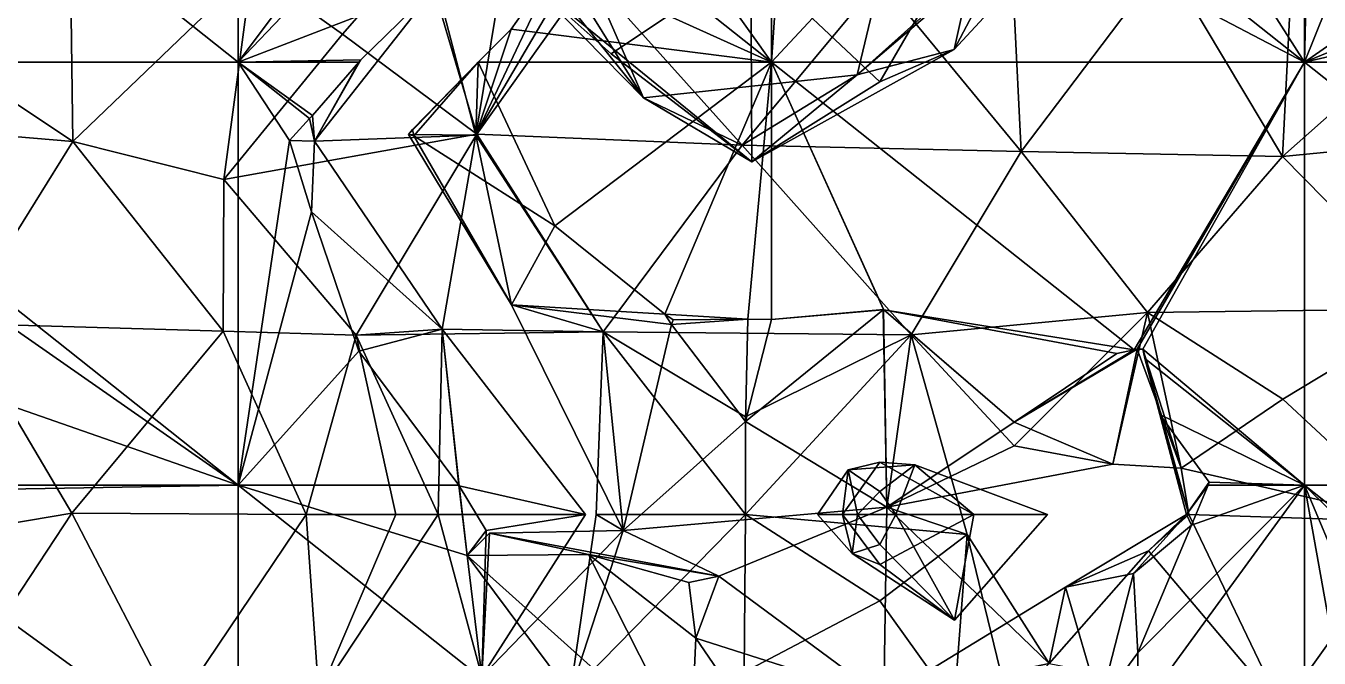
# Model space of a CAD drawing. Extents: x 290083 to 295691, y 4553739 to 4561622.
# Drawn here: x 294250.1 to 294371.4, y 4559214.2 to 4559273.5 of the extents above; entities that cross this region are included whole.
import ezdxf

# ---------------------------------------------------------------- set-up
doc = ezdxf.new("R2010")
doc.units = 0
doc.layers.add('Au_ppm_Pref_-_0_3', color=7, linetype='CONTINUOUS')

msp = doc.modelspace()

# ---------------------------------------------------------------- linework, layer by layer
at = {"layer": 'Au_ppm_Pref_-_0_3'}
for points in [[(294220, 4559309.76, 1897.31), (294270, 4559309.76, 1898.48), (294270, 4559270.08, 1905.08)], [(294270, 4559270.08, 1905.08), (294220, 4559270.08, 1903.22), (294220, 4559309.76, 1897.31)], [(294270, 4559270.08, 1905.08), (294270, 4559309.76, 1898.48), (294288.66, 4559294.95, 1901.57)], [(294370, 4559309.76, 1903.7), (294370, 4559270.08, 1910.03), (294353.72, 4559295.56, 1904.96)], [(294370, 4559270.08, 1910.03), (294370, 4559309.76, 1903.7), (294370.6, 4559297.06, 1905.76)], [(294370, 4559270.08, 1910.03), (294370.6, 4559297.06, 1905.76), (294379.93, 4559294.8, 1906.59)], [(294353.72, 4559295.56, 1904.96), (294370, 4559270.08, 1910.03), (294342.74, 4559291.71, 1904.9)], [(294288.66, 4559294.95, 1901.57), (294288.86, 4559289.85, 1902.43), (294270, 4559270.08, 1905.08)], [(294370, 4559270.08, 1910.03), (294379.93, 4559294.8, 1906.59), (294390.87, 4559284.65, 1908.76)], [(294370, 4559270.08, 1910.03), (294336.38, 4559287.67, 1905.11), (294342.74, 4559291.71, 1904.9)], [(294288.86, 4559289.85, 1902.43), (294288.61, 4559277.27, 1904.51), (294270, 4559270.08, 1905.08)], [(294336.38, 4559287.67, 1905.11), (294320, 4559270.08, 1906.78), (294321, 4559284.93, 1904.53)], [(294370, 4559270.08, 1910.03), (294320, 4559270.08, 1906.78), (294336.38, 4559287.67, 1905.11)], [(294241.96, 4559270.98, 1891.27), (294254.24, 4559281.45, 1888.53), (294229.2, 4559285.77, 1890.18)], [(294330.16, 4559268.22, 1884.41), (294340.35, 4559285.81, 1884.22), (294318.06, 4559279.64, 1882.08)], [(294330.16, 4559268.22, 1884.41), (294337.12, 4559271.25, 1888.71), (294340.35, 4559285.81, 1884.22)], [(294346.24, 4559281.1, 1888.71), (294340.35, 4559285.81, 1884.22), (294337.12, 4559271.25, 1888.71)], [(294367.92, 4559261.23, 1899.94), (294369.16, 4559285.93, 1895.84), (294356.95, 4559279.59, 1899.33)], [(294369.16, 4559285.93, 1895.84), (294367.92, 4559261.23, 1899.94), (294380.55, 4559272.42, 1897.69)], [(294369.16, 4559285.93, 1895.84), (294380.55, 4559272.42, 1897.69), (294394.44, 4559281.02, 1895.47)], [(294304.77, 4559284.53, 1901.82), (294292.29, 4559263.23, 1900.68), (294295.45, 4559282.67, 1903.85)], [(294299.84, 4559279.21, 1904.57), (294292.29, 4559263.23, 1900.68), (294304.77, 4559284.53, 1901.82)], [(294309.85, 4559284.35, 1904.13), (294320, 4559270.08, 1906.78), (294305.06, 4559281.94, 1904.3)], [(294320, 4559284.89, 1904.48), (294320, 4559270.08, 1906.78), (294309.85, 4559284.35, 1904.13)], [(294321, 4559284.93, 1904.53), (294320, 4559270.08, 1906.78), (294320, 4559284.89, 1904.48)], [(294370, 4559270.08, 1910.03), (294390.87, 4559284.65, 1908.76), (294398.28, 4559281.76, 1909.59)], [(294295.45, 4559282.67, 1903.85), (294292.29, 4559263.23, 1900.68), (294288.61, 4559277.27, 1904.51)], [(294305.06, 4559281.94, 1904.3), (294320, 4559270.08, 1906.78), (294299.84, 4559279.21, 1904.57)], [(294370, 4559270.08, 1910.03), (294398.28, 4559281.76, 1909.59), (294408.74, 4559279.01, 1910.56)], [(294254.47, 4559262.64, 1894.53), (294254.24, 4559281.45, 1888.53), (294241.96, 4559270.98, 1891.27)], [(294271.26, 4559278.77, 1893.98), (294254.24, 4559281.45, 1888.53), (294254.47, 4559262.64, 1894.53)], [(294287.13, 4559281.1, 1897.11), (294271.26, 4559278.77, 1893.98), (294279.76, 4559272.68, 1897.78)], [(294287.13, 4559281.1, 1897.11), (294279.76, 4559272.68, 1897.78), (294292.37, 4559263.3, 1900.55)], [(294292.37, 4559263.3, 1900.55), (294302.97, 4559278.24, 1898.69), (294287.13, 4559281.1, 1897.11)], [(294296.44, 4559281.1, 1892.72), (294307.99, 4559266.72, 1893.1), (294296.81, 4559278.15, 1887.72)], [(294296.44, 4559281.1, 1892.72), (294299.05, 4559281.1, 1894.64), (294307.99, 4559266.72, 1893.1)], [(294299.05, 4559281.1, 1894.64), (294302.97, 4559278.24, 1898.69), (294307.99, 4559266.72, 1893.1)], [(294330.16, 4559277.8, 1899.48), (294341.68, 4559281.1, 1894.64), (294328.04, 4559268.87, 1893.78)], [(294328.04, 4559268.87, 1893.78), (294342.31, 4559281.1, 1894.44), (294337.12, 4559271.25, 1888.71)], [(294328.04, 4559268.87, 1893.78), (294341.68, 4559281.1, 1894.64), (294342.31, 4559281.1, 1894.44)], [(294342.31, 4559281.1, 1894.44), (294346.24, 4559281.1, 1888.71), (294337.12, 4559271.25, 1888.71)], [(294296.81, 4559278.15, 1887.72), (294304.96, 4559270.85, 1885.29), (294318.06, 4559279.64, 1882.08)], [(294318.17, 4559260.72, 1888.41), (294318.06, 4559279.64, 1882.08), (294304.96, 4559270.85, 1885.29)], [(294318.06, 4559279.64, 1882.08), (294318.17, 4559260.72, 1888.41), (294330.16, 4559268.22, 1884.41)], [(294356.95, 4559279.59, 1899.33), (294342.76, 4559274.96, 1896.69), (294343.42, 4559261.69, 1900.14)], [(294367.92, 4559261.23, 1899.94), (294356.95, 4559279.59, 1899.33), (294343.42, 4559261.69, 1900.14)], [(294254.47, 4559262.64, 1894.53), (294268.63, 4559259.07, 1898.49), (294271.26, 4559278.77, 1893.98)], [(294271.26, 4559278.77, 1893.98), (294268.63, 4559259.07, 1898.49), (294279.76, 4559272.68, 1897.78)], [(294299.84, 4559279.21, 1904.57), (294295.6, 4559273.17, 1905.43), (294292.29, 4559263.23, 1900.68)], [(294317.25, 4559262.28, 1899.11), (294302.97, 4559278.24, 1898.69), (294292.37, 4559263.3, 1900.55)], [(294320, 4559270.08, 1906.78), (294295.6, 4559273.17, 1905.43), (294299.84, 4559279.21, 1904.57)], [(294307.99, 4559266.72, 1893.1), (294318.17, 4559260.72, 1888.41), (294296.81, 4559278.15, 1887.72)], [(294296.81, 4559278.15, 1887.72), (294318.17, 4559260.72, 1888.41), (294304.96, 4559270.85, 1885.29)], [(294307.99, 4559266.72, 1893.1), (294302.97, 4559278.24, 1898.69), (294317.25, 4559262.28, 1899.11)], [(294370, 4559270.08, 1910.03), (294408.74, 4559279.01, 1910.56), (294420, 4559270.08, 1912.55)], [(294288.61, 4559277.27, 1904.51), (294281.48, 4559270.29, 1905.43), (294270, 4559270.08, 1905.08)], [(294288.61, 4559277.27, 1904.51), (294277.15, 4559262.65, 1905.35), (294281.48, 4559270.29, 1905.43)], [(294292.29, 4559263.23, 1900.68), (294277.15, 4559262.65, 1905.35), (294288.61, 4559277.27, 1904.51)], [(294328.04, 4559268.87, 1893.78), (294317.25, 4559262.28, 1899.11), (294330.16, 4559277.8, 1899.48)], [(294343.42, 4559261.69, 1900.14), (294330.16, 4559277.8, 1899.48), (294317.25, 4559262.28, 1899.11)], [(294330.16, 4559277.8, 1899.48), (294343.42, 4559261.69, 1900.14), (294342.76, 4559274.96, 1896.69)], [(294292.37, 4559263.3, 1900.55), (294279.76, 4559272.68, 1897.78), (294268.63, 4559259.07, 1898.49)], [(294292.5, 4559270.08, 1905.84), (294292.29, 4559263.23, 1900.68), (294295.6, 4559273.17, 1905.43)], [(294320, 4559270.08, 1906.78), (294292.5, 4559270.08, 1905.84), (294295.6, 4559273.17, 1905.43)], [(294389.08, 4559263.28, 1895.92), (294380.55, 4559272.42, 1897.69), (294367.92, 4559261.23, 1899.94)], [(294229.01, 4559264.78, 1895.34), (294254.47, 4559262.64, 1894.53), (294241.96, 4559270.98, 1891.27)], [(294328.04, 4559268.87, 1893.78), (294337.12, 4559271.25, 1888.71), (294318.17, 4559260.72, 1888.41)], [(294330.16, 4559268.22, 1884.41), (294318.17, 4559260.72, 1888.41), (294337.12, 4559271.25, 1888.71)], [(294270, 4559230.39, 1909.96), (294222.88, 4559263.25, 1904.07), (294220, 4559270.08, 1903.22)], [(294220, 4559270.08, 1903.22), (294270, 4559270.08, 1905.08), (294270, 4559230.39, 1909.96)], [(294281.48, 4559270.29, 1905.43), (294281.29, 4559270.08, 1905.46), (294270, 4559270.08, 1905.08)], [(294276.68, 4559264.78, 1906.05), (294274.8, 4559262.71, 1906.21), (294270, 4559270.08, 1905.08)], [(294274.8, 4559262.71, 1906.21), (294270, 4559230.39, 1909.96), (294270, 4559270.08, 1905.08)], [(294281.29, 4559270.08, 1905.46), (294276.95, 4559265.06, 1906.02), (294270, 4559270.08, 1905.08)], [(294270, 4559270.08, 1905.08), (294276.95, 4559265.06, 1906.02), (294276.68, 4559264.78, 1906.05)], [(294281.29, 4559270.08, 1905.46), (294277.15, 4559262.65, 1905.35), (294276.95, 4559265.06, 1906.02)], [(294277.15, 4559262.65, 1905.35), (294281.29, 4559270.08, 1905.46), (294281.48, 4559270.29, 1905.43)], [(294285.95, 4559263.28, 1906.52), (294292.29, 4559263.23, 1900.68), (294292.5, 4559270.08, 1905.84)], [(294285.95, 4559263.28, 1906.52), (294292.5, 4559270.08, 1905.84), (294286.34, 4559263.74, 1906.52)], [(294286.46, 4559263.15, 1906.61), (294286.34, 4559263.74, 1906.52), (294292.5, 4559270.08, 1905.84)], [(294286.46, 4559263.15, 1906.61), (294292.5, 4559270.08, 1905.84), (294299.68, 4559254.73, 1908.24)], [(294299.68, 4559254.73, 1908.24), (294292.5, 4559270.08, 1905.84), (294320, 4559270.08, 1906.78)], [(294299.68, 4559254.73, 1908.24), (294320, 4559270.08, 1906.78), (294310, 4559246.44, 1909.76)], [(294310, 4559246.44, 1909.76), (294320, 4559270.08, 1906.78), (294317.78, 4559245.97, 1910.09)], [(294317.78, 4559245.97, 1910.09), (294320, 4559270.08, 1906.78), (294320, 4559245.93, 1910.17)], [(294330.53, 4559246.85, 1910.61), (294330.52, 4559246.86, 1910.61), (294320, 4559270.08, 1906.78)], [(294354.02, 4559243.08, 1912.4), (294330.53, 4559246.85, 1910.61), (294320, 4559270.08, 1906.78)], [(294330.52, 4559246.86, 1910.61), (294320, 4559245.93, 1910.17), (294320, 4559270.08, 1906.78)], [(294354.02, 4559243.08, 1912.4), (294320, 4559270.08, 1906.78), (294370, 4559270.08, 1910.03)], [(294354.28, 4559243.14, 1912.41), (294354.02, 4559243.08, 1912.4), (294370, 4559270.08, 1910.03)], [(294354.82, 4559243.16, 1912.44), (294354.28, 4559243.14, 1912.41), (294370, 4559270.08, 1910.03)], [(294370, 4559230.39, 1915.05), (294354.82, 4559243.16, 1912.44), (294370, 4559270.08, 1910.03)], [(294370, 4559270.08, 1910.03), (294420, 4559270.08, 1912.55), (294420, 4559230.39, 1917.91)], [(294420, 4559230.39, 1917.91), (294370, 4559230.39, 1915.05), (294370, 4559270.08, 1910.03)], [(294328.04, 4559268.87, 1893.78), (294307.99, 4559266.72, 1893.1), (294317.25, 4559262.28, 1899.11)], [(294328.04, 4559268.87, 1893.78), (294318.17, 4559260.72, 1888.41), (294307.99, 4559266.72, 1893.1)], [(294243.87, 4559245.57, 1897.41), (294254.47, 4559262.64, 1894.53), (294229.01, 4559264.78, 1895.34)], [(294277.15, 4559262.65, 1905.35), (294274.8, 4559262.71, 1906.21), (294276.68, 4559264.78, 1906.05)], [(294277.15, 4559262.65, 1905.35), (294276.68, 4559264.78, 1906.05), (294276.95, 4559265.06, 1906.02)], [(294285.95, 4559263.28, 1906.52), (294286.34, 4559263.74, 1906.52), (294286.46, 4559263.15, 1906.61)], [(294222.88, 4559263.25, 1904.07), (294270, 4559230.39, 1909.96), (294231.64, 4559243.79, 1906.54)], [(294268.59, 4559244.84, 1896.03), (294254.47, 4559262.64, 1894.53), (294243.87, 4559245.57, 1897.41)], [(294254.47, 4559262.64, 1894.53), (294268.59, 4559244.84, 1896.03), (294268.63, 4559259.07, 1898.49)], [(294292.37, 4559263.3, 1900.55), (294268.63, 4559259.07, 1898.49), (294281.07, 4559244.46, 1899.51)], [(294276.86, 4559256.04, 1907.13), (294270, 4559230.39, 1909.96), (294274.8, 4559262.71, 1906.21)], [(294277.15, 4559262.65, 1905.35), (294276.86, 4559256.04, 1907.13), (294274.8, 4559262.71, 1906.21)], [(294289.11, 4559245.03, 1905.76), (294276.86, 4559256.04, 1907.13), (294277.15, 4559262.65, 1905.35)], [(294289.11, 4559245.03, 1905.76), (294277.15, 4559262.65, 1905.35), (294292.29, 4559263.23, 1900.68)], [(294304.21, 4559244.77, 1900.78), (294292.37, 4559263.3, 1900.55), (294281.07, 4559244.46, 1899.51)], [(294286.46, 4559263.15, 1906.61), (294295.63, 4559247.31, 1906.52), (294285.95, 4559263.28, 1906.52)], [(294295.63, 4559247.31, 1906.52), (294292.29, 4559263.23, 1900.68), (294285.95, 4559263.28, 1906.52)], [(294295.63, 4559247.31, 1906.52), (294286.46, 4559263.15, 1906.61), (294299.68, 4559254.73, 1908.24)], [(294292.29, 4559263.23, 1900.68), (294304.21, 4559244.77, 1900.78), (294289.11, 4559245.03, 1905.76)], [(294295.63, 4559247.31, 1906.52), (294304.21, 4559244.77, 1900.78), (294292.29, 4559263.23, 1900.68)], [(294304.21, 4559244.77, 1900.78), (294317.25, 4559262.28, 1899.11), (294292.37, 4559263.3, 1900.55)], [(294382, 4559246.94, 1901.39), (294389.08, 4559263.28, 1895.92), (294367.92, 4559261.23, 1899.94)], [(294333.1, 4559244.5, 1899.71), (294317.25, 4559262.28, 1899.11), (294304.21, 4559244.77, 1900.78)], [(294333.1, 4559244.5, 1899.71), (294343.42, 4559261.69, 1900.14), (294317.25, 4559262.28, 1899.11)], [(294333.1, 4559244.5, 1899.71), (294355.26, 4559246.58, 1902.1), (294343.42, 4559261.69, 1900.14)], [(294367.92, 4559261.23, 1899.94), (294343.42, 4559261.69, 1900.14), (294355.26, 4559246.58, 1902.1)], [(294382, 4559246.94, 1901.39), (294367.92, 4559261.23, 1899.94), (294355.26, 4559246.58, 1902.1)], [(294268.59, 4559244.84, 1896.03), (294281.07, 4559244.46, 1899.51), (294268.63, 4559259.07, 1898.49)], [(294281.31, 4559242.97, 1908.95), (294270, 4559230.39, 1909.96), (294276.86, 4559256.04, 1907.13)], [(294289.11, 4559245.03, 1905.76), (294281.31, 4559242.97, 1908.95), (294276.86, 4559256.04, 1907.13)], [(294310, 4559246.44, 1909.76), (294295.63, 4559247.31, 1906.52), (294299.68, 4559254.73, 1908.24)], [(294310.61, 4559245.46, 1909.8), (294295.63, 4559247.31, 1906.52), (294310, 4559246.44, 1909.76)], [(294295.63, 4559247.31, 1906.52), (294310.61, 4559245.46, 1909.8), (294306.1, 4559226.13, 1906.02)], [(294295.63, 4559247.31, 1906.52), (294306.1, 4559226.13, 1906.02), (294304.21, 4559244.77, 1900.78)], [(294330.49, 4559246.85, 1910.61), (294317.56, 4559236.38, 1909.55), (294320, 4559245.93, 1910.17)], [(294330.81, 4559228.32, 1906.79), (294317.56, 4559236.38, 1909.55), (294330.49, 4559246.85, 1910.61)], [(294330.52, 4559246.86, 1910.61), (294330.49, 4559246.85, 1910.61), (294320, 4559245.93, 1910.17)], [(294330.52, 4559246.86, 1910.61), (294330.81, 4559228.32, 1906.79), (294330.49, 4559246.85, 1910.61)], [(294330.52, 4559246.86, 1910.61), (294330.53, 4559246.85, 1910.61), (294342.76, 4559236.29, 1909.58)], [(294330.81, 4559228.32, 1906.79), (294330.52, 4559246.86, 1910.61), (294342.76, 4559236.29, 1909.58)], [(294354.02, 4559243.08, 1912.4), (294352.38, 4559242.74, 1912.36), (294330.53, 4559246.85, 1910.61)], [(294330.53, 4559246.85, 1910.61), (294352.38, 4559242.74, 1912.36), (294342.76, 4559236.29, 1909.58)], [(294355.26, 4559246.58, 1902.1), (294333.1, 4559244.5, 1899.71), (294342.76, 4559234.08, 1902.73)], [(294355.26, 4559246.58, 1902.1), (294342.76, 4559234.08, 1902.73), (294352.02, 4559232.36, 1906.52)], [(294355.26, 4559246.58, 1902.1), (294352.02, 4559232.36, 1906.52), (294358.43, 4559232, 1906.52)], [(294382, 4559246.94, 1901.39), (294355.26, 4559246.58, 1902.1), (294367.95, 4559238.46, 1904.19)], [(294355.26, 4559246.58, 1902.1), (294358.43, 4559232, 1906.52), (294367.95, 4559238.46, 1904.19)], [(294382, 4559246.94, 1901.39), (294367.95, 4559238.46, 1904.19), (294380.32, 4559226.97, 1906.33)], [(294254.4, 4559227.77, 1896.43), (294243.87, 4559245.57, 1897.41), (294231.63, 4559223.92, 1896.95)], [(294268.59, 4559244.84, 1896.03), (294243.87, 4559245.57, 1897.41), (294254.4, 4559227.77, 1896.43)], [(294317.56, 4559236.38, 1909.55), (294306.1, 4559226.13, 1906.02), (294310.61, 4559245.46, 1909.8)], [(294310.78, 4559245.89, 1909.86), (294310, 4559246.44, 1909.76), (294317.78, 4559245.97, 1910.09)], [(294310.78, 4559245.89, 1909.86), (294310.61, 4559245.46, 1909.8), (294310, 4559246.44, 1909.76)], [(294317.56, 4559236.38, 1909.55), (294310.61, 4559245.46, 1909.8), (294317.78, 4559245.97, 1910.09)], [(294317.78, 4559245.97, 1910.09), (294310.61, 4559245.46, 1909.8), (294310.78, 4559245.89, 1909.86)], [(294317.56, 4559236.38, 1909.55), (294317.78, 4559245.97, 1910.09), (294320, 4559245.93, 1910.17)], [(294268.59, 4559244.84, 1896.03), (294254.4, 4559227.77, 1896.43), (294276.36, 4559227.64, 1896.25)], [(294268.59, 4559244.84, 1896.03), (294276.36, 4559227.64, 1896.25), (294281.07, 4559244.46, 1899.51)], [(294284.77, 4559227.64, 1900.58), (294281.07, 4559244.46, 1899.51), (294276.36, 4559227.64, 1896.25)], [(294289.11, 4559245.03, 1905.76), (294281.07, 4559244.46, 1899.51), (294288.75, 4559227.64, 1902.29)], [(294289.11, 4559245.03, 1905.76), (294304.21, 4559244.77, 1900.78), (294281.07, 4559244.46, 1899.51)], [(294288.75, 4559227.64, 1902.29), (294281.07, 4559244.46, 1899.51), (294284.77, 4559227.64, 1900.58)], [(294281.31, 4559242.97, 1908.95), (294289.11, 4559245.03, 1905.76), (294290.68, 4559230.39, 1910.95)], [(294289.11, 4559245.03, 1905.76), (294288.75, 4559227.64, 1902.29), (294302.55, 4559227.64, 1906.52)], [(294290.68, 4559230.39, 1910.95), (294289.11, 4559245.03, 1905.76), (294290.72, 4559230.34, 1910.95)], [(294302.55, 4559227.64, 1906.52), (294290.72, 4559230.34, 1910.95), (294289.11, 4559245.03, 1905.76)], [(294306.1, 4559226.13, 1906.02), (294303.57, 4559227.64, 1900.58), (294304.21, 4559244.77, 1900.78)], [(294303.57, 4559227.64, 1900.58), (294317.55, 4559227.64, 1897.64), (294304.21, 4559244.77, 1900.78)], [(294317.55, 4559227.64, 1897.64), (294317.56, 4559236.79, 1897.53), (294304.21, 4559244.77, 1900.78)], [(294317.56, 4559236.79, 1897.53), (294333.1, 4559244.5, 1899.71), (294304.21, 4559244.77, 1900.78)], [(294317.55, 4559227.64, 1897.64), (294338.35, 4559225.78, 1900.58), (294333.1, 4559244.5, 1899.71)], [(294317.56, 4559236.79, 1897.53), (294317.55, 4559227.64, 1897.64), (294333.1, 4559244.5, 1899.71)], [(294338.35, 4559225.78, 1900.58), (294330.81, 4559228.32, 1906.79), (294333.1, 4559244.5, 1899.71)], [(294333.1, 4559244.5, 1899.71), (294330.81, 4559228.32, 1906.79), (294342.76, 4559234.08, 1902.73)], [(294270, 4559230.39, 1909.96), (294221.5, 4559230.39, 1907.39), (294231.64, 4559243.79, 1906.54)], [(294290.68, 4559230.39, 1910.95), (294270, 4559230.39, 1909.96), (294281.31, 4559242.97, 1908.95)], [(294342.76, 4559236.29, 1909.58), (294354.02, 4559243.08, 1912.4), (294354.28, 4559243.14, 1912.41)], [(294342.76, 4559236.29, 1909.58), (294354.28, 4559243.14, 1912.41), (294352.02, 4559232.36, 1906.52)], [(294352.38, 4559242.74, 1912.36), (294354.02, 4559243.08, 1912.4), (294342.76, 4559236.29, 1909.58)], [(294358.43, 4559232, 1906.52), (294352.02, 4559232.36, 1906.52), (294354.28, 4559243.14, 1912.41)], [(294354.82, 4559243.16, 1912.44), (294358.43, 4559232, 1906.52), (294354.28, 4559243.14, 1912.41)], [(294370, 4559230.39, 1915.05), (294355.02, 4559242.28, 1912.57), (294354.82, 4559243.16, 1912.44)], [(294354.82, 4559243.16, 1912.44), (294355.02, 4559242.28, 1912.57), (294354.94, 4559242.58, 1912.53)], [(294354.94, 4559242.58, 1912.53), (294359.15, 4559227.64, 1908.31), (294354.82, 4559243.16, 1912.44)], [(294359.15, 4559227.64, 1908.31), (294358.43, 4559232, 1906.52), (294354.82, 4559243.16, 1912.44)], [(294359.15, 4559227.64, 1908.31), (294354.94, 4559242.58, 1912.53), (294355.02, 4559242.28, 1912.57)], [(294355.02, 4559242.28, 1912.57), (294370, 4559230.39, 1915.05), (294356.41, 4559237.01, 1913.38)], [(294359.15, 4559227.64, 1908.31), (294355.02, 4559242.28, 1912.57), (294356.41, 4559237.01, 1913.38)], [(294358.43, 4559232, 1906.52), (294380.32, 4559226.97, 1906.33), (294367.95, 4559238.46, 1904.19)], [(294370, 4559230.39, 1915.05), (294361.04, 4559230.66, 1914.53), (294356.41, 4559237.01, 1913.38)], [(294359.15, 4559227.64, 1908.31), (294356.41, 4559237.01, 1913.38), (294358.93, 4559227.64, 1913.93)], [(294361.04, 4559230.66, 1914.53), (294358.93, 4559227.64, 1913.93), (294356.41, 4559237.01, 1913.38)], [(294317.56, 4559236.38, 1909.55), (294330.81, 4559228.32, 1906.79), (294306.1, 4559226.13, 1906.02)], [(294352.02, 4559232.36, 1906.52), (294330.81, 4559228.32, 1906.79), (294342.76, 4559236.29, 1909.58)], [(294342.76, 4559234.08, 1902.73), (294330.81, 4559228.32, 1906.79), (294352.02, 4559232.36, 1906.52)], [(294327.2, 4559231.82, 1847.13), (294326.65, 4559227.64, 1845.48), (294330.16, 4559232.56, 1845.49)], [(294330.16, 4559232.56, 1845.49), (294326.65, 4559227.64, 1845.48), (294338.98, 4559227.64, 1842.97)], [(294333.45, 4559232.3, 1847.13), (294327.2, 4559231.82, 1847.13), (294330.16, 4559232.56, 1845.49)], [(294327.2, 4559231.82, 1847.13), (294333.45, 4559232.3, 1847.13), (294330.16, 4559229.8, 1847.85)], [(294333.45, 4559232.3, 1847.13), (294330.16, 4559232.56, 1845.49), (294338.98, 4559227.64, 1842.97)], [(294331.67, 4559227.64, 1847.84), (294330.16, 4559229.8, 1847.85), (294333.45, 4559232.3, 1847.13)], [(294331.67, 4559227.64, 1847.84), (294333.45, 4559232.3, 1847.13), (294345.9, 4559227.64, 1847.13)], [(294345.9, 4559227.64, 1847.13), (294333.45, 4559232.3, 1847.13), (294338.98, 4559227.64, 1842.97)], [(294380.32, 4559226.97, 1906.33), (294358.43, 4559232, 1906.52), (294359.15, 4559227.64, 1908.31)], [(294324.33, 4559227.64, 1847.13), (294327.2, 4559231.82, 1847.13), (294328.08, 4559227.64, 1848.11)], [(294327.2, 4559231.82, 1847.13), (294324.33, 4559227.64, 1847.13), (294326.65, 4559227.64, 1845.48)], [(294327.2, 4559231.82, 1847.13), (294330.16, 4559229.8, 1847.85), (294328.08, 4559227.64, 1848.11)], [(294270, 4559230.39, 1909.96), (294221.06, 4559229.55, 1907.42), (294221.5, 4559230.39, 1907.39)], [(294270, 4559230.39, 1909.96), (294270, 4559190.71, 1912.45), (294221.06, 4559229.55, 1907.42)], [(294290.68, 4559230.39, 1910.95), (294291.46, 4559223.81, 1911.61), (294270, 4559230.39, 1909.96)], [(294291.46, 4559223.81, 1911.61), (294310.51, 4559198.24, 1914.95), (294270, 4559230.39, 1909.96)], [(294310.51, 4559198.24, 1914.95), (294270, 4559190.71, 1912.45), (294270, 4559230.39, 1909.96)], [(294290.68, 4559230.39, 1910.95), (294290.72, 4559230.34, 1910.95), (294291.46, 4559223.81, 1911.61)], [(294293.24, 4559226.15, 1911.47), (294291.46, 4559223.81, 1911.61), (294290.72, 4559230.34, 1910.95)], [(294293.24, 4559226.15, 1911.47), (294290.72, 4559230.34, 1910.95), (294302.55, 4559227.64, 1906.52)], [(294331.67, 4559227.64, 1847.84), (294328.08, 4559227.64, 1848.11), (294330.16, 4559229.8, 1847.85)], [(294354.36, 4559214.67, 1915.71), (294370, 4559230.39, 1915.05), (294354.38, 4559209, 1916.25)], [(294359.4, 4559226.63, 1914.84), (294370, 4559230.39, 1915.05), (294354.36, 4559214.67, 1915.71)], [(294354.38, 4559209, 1916.25), (294370, 4559230.39, 1915.05), (294370, 4559193.59, 1918.57)], [(294358.93, 4559227.64, 1913.93), (294361.04, 4559230.66, 1914.53), (294360.94, 4559230.39, 1914.56)], [(294358.93, 4559227.64, 1913.93), (294360.94, 4559230.39, 1914.56), (294359.4, 4559226.63, 1914.84)], [(294360.94, 4559230.39, 1914.56), (294370, 4559230.39, 1915.05), (294359.4, 4559226.63, 1914.84)], [(294370, 4559230.39, 1915.05), (294360.94, 4559230.39, 1914.56), (294361.04, 4559230.66, 1914.53)], [(294370, 4559193.59, 1918.57), (294370, 4559230.39, 1915.05), (294376.58, 4559193.58, 1919.09)], [(294376.58, 4559193.58, 1919.09), (294370, 4559230.39, 1915.05), (294384.61, 4559195.63, 1919.52)], [(294384.61, 4559195.63, 1919.52), (294370, 4559230.39, 1915.05), (294398.84, 4559201.92, 1920.02)], [(294398.84, 4559201.92, 1920.02), (294370, 4559230.39, 1915.05), (294403.27, 4559203.98, 1920.17)], [(294403.27, 4559203.98, 1920.17), (294370, 4559230.39, 1915.05), (294420, 4559230.39, 1917.91)], [(294270, 4559190.71, 1912.45), (294225.27, 4559224.95, 1907.95), (294221.06, 4559229.55, 1907.42)], [(294241.87, 4559208.77, 1895.5), (294254.4, 4559227.77, 1896.43), (294231.63, 4559223.92, 1896.95)], [(294241.87, 4559208.77, 1895.5), (294263.99, 4559209.27, 1895.96), (294254.4, 4559227.77, 1896.43)], [(294276.36, 4559227.64, 1896.25), (294254.4, 4559227.77, 1896.43), (294263.99, 4559209.27, 1895.96)], [(294277.56, 4559210.69, 1901.27), (294276.36, 4559227.64, 1896.25), (294263.99, 4559209.27, 1895.96)], [(294284.77, 4559227.64, 1900.58), (294276.36, 4559227.64, 1896.25), (294277.56, 4559210.69, 1901.27)], [(294277.56, 4559210.69, 1901.27), (294292.84, 4559212.46, 1906.34), (294288.75, 4559227.64, 1902.29)], [(294277.56, 4559210.69, 1901.27), (294288.75, 4559227.64, 1902.29), (294284.77, 4559227.64, 1900.58)], [(294302.55, 4559227.64, 1906.52), (294288.75, 4559227.64, 1902.29), (294292.84, 4559212.46, 1906.34)], [(294293.24, 4559226.15, 1911.47), (294302.55, 4559227.64, 1906.52), (294292.84, 4559212.46, 1906.34)], [(294301.12, 4559210.86, 1899.99), (294303.57, 4559227.64, 1900.58), (294306.1, 4559226.13, 1906.02)], [(294317.55, 4559227.64, 1897.64), (294303.57, 4559227.64, 1900.58), (294301.12, 4559210.86, 1899.99)], [(294317.55, 4559227.64, 1897.64), (294301.12, 4559210.86, 1899.99), (294317.44, 4559212.85, 1894.26)], [(294315.05, 4559221.87, 1911.72), (294306.1, 4559226.13, 1906.02), (294330.81, 4559228.32, 1906.79)], [(294315.05, 4559221.87, 1911.72), (294330.81, 4559228.32, 1906.79), (294330.55, 4559210.42, 1912.05)], [(294317.55, 4559227.64, 1897.64), (294317.44, 4559212.85, 1894.26), (294330.16, 4559219.56, 1897.34)], [(294338.35, 4559225.78, 1900.58), (294317.55, 4559227.64, 1897.64), (294330.16, 4559219.56, 1897.34)], [(294327.58, 4559224, 1847.13), (294324.33, 4559227.64, 1847.13), (294328.08, 4559227.64, 1848.11)], [(294324.33, 4559227.64, 1847.13), (294327.58, 4559224, 1847.13), (294326.65, 4559227.64, 1845.48)], [(294327.58, 4559224, 1847.13), (294330.16, 4559222.95, 1845.57), (294326.65, 4559227.64, 1845.48)], [(294338.98, 4559227.64, 1842.97), (294326.65, 4559227.64, 1845.48), (294330.16, 4559222.95, 1845.57)], [(294327.58, 4559224, 1847.13), (294328.08, 4559227.64, 1848.11), (294330.16, 4559224.82, 1848.07)], [(294331.67, 4559227.64, 1847.84), (294330.16, 4559224.82, 1848.07), (294328.08, 4559227.64, 1848.11)], [(294331.67, 4559227.64, 1847.84), (294337.16, 4559217.74, 1847.13), (294330.16, 4559224.82, 1848.07)], [(294337.16, 4559217.74, 1847.13), (294338.98, 4559227.64, 1842.97), (294330.16, 4559222.95, 1845.57)], [(294330.81, 4559228.32, 1906.79), (294346.03, 4559213.67, 1906.25), (294330.55, 4559210.42, 1912.05)], [(294338.35, 4559225.78, 1900.58), (294346.03, 4559213.67, 1906.25), (294330.81, 4559228.32, 1906.79)], [(294331.67, 4559227.64, 1847.84), (294345.9, 4559227.64, 1847.13), (294337.16, 4559217.74, 1847.13)], [(294337.16, 4559217.74, 1847.13), (294345.9, 4559227.64, 1847.13), (294338.98, 4559227.64, 1842.97)], [(294347.57, 4559220.84, 1912.46), (294358.93, 4559227.64, 1913.93), (294353.96, 4559222.1, 1914.98)], [(294355.35, 4559224.24, 1907.66), (294358.93, 4559227.64, 1913.93), (294347.57, 4559220.84, 1912.46)], [(294353.96, 4559222.1, 1914.98), (294358.93, 4559227.64, 1913.93), (294359.4, 4559226.63, 1914.84)], [(294367.85, 4559209.45, 1907.49), (294359.15, 4559227.64, 1908.31), (294355.35, 4559224.24, 1907.66)], [(294355.35, 4559224.24, 1907.66), (294359.15, 4559227.64, 1908.31), (294358.93, 4559227.64, 1913.93)], [(294367.85, 4559209.45, 1907.49), (294380.32, 4559226.97, 1906.33), (294359.15, 4559227.64, 1908.31)], [(294236.09, 4559226.71, 1864.95), (294255.64, 4559212.51, 1864.77), (294241.55, 4559212.86, 1868.85)], [(294255.64, 4559212.51, 1864.77), (294236.09, 4559226.71, 1864.95), (294242.74, 4559210.84, 1858.41)], [(294292.84, 4559212.46, 1906.34), (294291.46, 4559223.81, 1911.61), (294293.24, 4559226.15, 1911.47)], [(294306.1, 4559226.13, 1906.02), (294293.57, 4559225.88, 1911.51), (294292.84, 4559212.46, 1906.34)], [(294306.1, 4559226.13, 1906.02), (294292.84, 4559212.46, 1906.34), (294301.12, 4559210.86, 1899.99)], [(294315.05, 4559221.87, 1911.72), (294293.57, 4559225.88, 1911.51), (294306.1, 4559226.13, 1906.02)], [(294353.96, 4559222.1, 1914.98), (294359.4, 4559226.63, 1914.84), (294354.36, 4559214.67, 1915.71)], [(294367.85, 4559209.45, 1907.49), (294393.7, 4559209.94, 1906.82), (294380.32, 4559226.97, 1906.33)], [(294270, 4559190.71, 1912.45), (294228.49, 4559209.02, 1909.34), (294225.27, 4559224.95, 1907.95)], [(294293.57, 4559225.88, 1911.51), (294302.83, 4559223.9, 1912.15), (294291.46, 4559223.81, 1911.61)], [(294292.84, 4559212.46, 1906.34), (294293.57, 4559225.88, 1911.51), (294291.46, 4559223.81, 1911.61)], [(294315.05, 4559221.87, 1911.72), (294302.83, 4559223.9, 1912.15), (294293.57, 4559225.88, 1911.51)], [(294337.16, 4559217.74, 1847.13), (294327.58, 4559224, 1847.13), (294330.16, 4559224.82, 1848.07)], [(294338.35, 4559225.78, 1900.58), (294330.16, 4559219.56, 1897.34), (294337.13, 4559209.83, 1897.3)], [(294338.35, 4559225.78, 1900.58), (294337.13, 4559209.83, 1897.3), (294342.24, 4559209.83, 1900.58)], [(294338.35, 4559225.78, 1900.58), (294342.24, 4559209.83, 1900.58), (294346.03, 4559213.67, 1906.25)], [(294291.46, 4559223.81, 1911.61), (294302.83, 4559223.9, 1912.15), (294312.42, 4559205.01, 1914.4)], [(294291.46, 4559223.81, 1911.61), (294312.42, 4559205.01, 1914.4), (294310.51, 4559198.24, 1914.95)], [(294302.83, 4559223.9, 1912.15), (294312.25, 4559221.28, 1912.85), (294312.91, 4559216.04, 1913.37)], [(294312.42, 4559205.01, 1914.4), (294302.83, 4559223.9, 1912.15), (294312.91, 4559216.04, 1913.37)], [(294302.83, 4559223.9, 1912.15), (294315.05, 4559221.87, 1911.72), (294312.25, 4559221.28, 1912.85)], [(294327.58, 4559224, 1847.13), (294337.16, 4559217.74, 1847.13), (294330.16, 4559222.95, 1845.57)], [(294367.85, 4559209.45, 1907.49), (294355.35, 4559224.24, 1907.66), (294346.03, 4559213.67, 1906.25)], [(294355.35, 4559224.24, 1907.66), (294347.57, 4559220.84, 1912.46), (294346.03, 4559213.67, 1906.25)], [(294312.25, 4559221.28, 1912.85), (294315.05, 4559221.87, 1911.72), (294312.91, 4559216.04, 1913.37)], [(294315.05, 4559221.87, 1911.72), (294330.55, 4559210.42, 1912.05), (294312.91, 4559216.04, 1913.37)], [(294347.57, 4559220.84, 1912.46), (294353.96, 4559222.1, 1914.98), (294350.78, 4559209.83, 1914.62)], [(294353.96, 4559222.1, 1914.98), (294354.36, 4559214.67, 1915.71), (294350.78, 4559209.83, 1914.62)], [(294330.55, 4559210.42, 1912.05), (294347.57, 4559220.84, 1912.46), (294350.78, 4559209.83, 1914.62)], [(294346.03, 4559213.67, 1906.25), (294347.57, 4559220.84, 1912.46), (294330.55, 4559210.42, 1912.05)], [(294337.13, 4559209.83, 1897.3), (294330.16, 4559219.56, 1897.34), (294317.44, 4559212.85, 1894.26)], [(294312.91, 4559216.04, 1913.37), (294317.04, 4559210.02, 1914.14), (294312.42, 4559205.01, 1914.4)], [(294317.04, 4559210.02, 1914.14), (294312.91, 4559216.04, 1913.37), (294330.55, 4559210.42, 1912.05)], [(294354.38, 4559209, 1916.25), (294350.78, 4559209.83, 1914.62), (294354.36, 4559214.67, 1915.71)]]:
    msp.add_3dface(points, dxfattribs=at)

doc.saveas('drawing.dxf')
